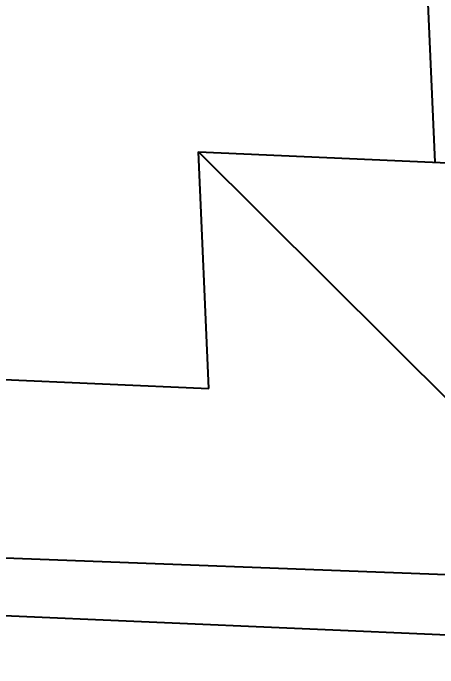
# Model space of a CAD drawing. Header units: inches. Extents: x -4597 to 93300, y -11124 to 5932.
# Drawn here: x 153.7 to 207.8, y -9500.3 to -9417 of the extents above; entities that cross this region are included whole.
import ezdxf

# ---------------------------------------------------------------- set-up
doc = ezdxf.new("R2010")
doc.units = ezdxf.units.IN
doc.header["$LTSCALE"] = 0.5
doc.header["$MEASUREMENT"] = 0
doc.header["$PDMODE"] = 66
doc.layers.add('hatch', color=9, linetype='Continuous', lineweight=0)
doc.layers.add('Toilet', color=7, linetype='Continuous', lineweight=25)
doc.styles.get("Standard").update_dxf_attribs({"font": 'arial.ttf'})
doc.dimstyles.new('S8', dxfattribs={"dimtxt": 5, "dimasz": 1, "dimexe": 6, "dimexo": 18, "dimgap": 1.9375, "dimtad": 1, "dimdec": 0, "dimzin": 3, "dimdsep": 46, "dimlunit": 4, "dimtxsty": 'Standard', "dimblk": 'dot 2', "dimcen": 12, "dimse1": 1, "dimse2": 1, "dimclrd": 1, "dimclre": 1, "dimclrt": 256, "dimadec": 0, "dimazin": 0, "dimtfac": 0.75, "dimtdec": 0, "dimtix": 1, "dimtmove": 1, "dimatfit": 3, "dimldrblk": 'DOT', "dimfxl": 1, "dimtolj": 1, "dimtzin": 0, "dimlwd": 9, "dimlwe": 9, "dimarcsym": 0})

# ---------------------------------------------------------------- blocks, each defined once
blk = doc.blocks.new('dot1')
at = {"layer": 'hatch'}
h = blk.add_hatch(color=256, dxfattribs=at)
edge = h.paths.add_edge_path()
edge.add_arc((0, 0), 1, 0, 360)
for p, q in [((0, 3), (0, -3)), ((3, 0), (-3, 0))]:
    blk.add_line(p, q, dxfattribs=at)
blk.add_circle((0, 0), 1, dxfattribs=at)
blk = doc.blocks.new('dot 2')
at = {"layer": 'hatch', "xscale": 0.5, "yscale": 0.5, "zscale": 0.5}
blk.add_blockref('dot1', (0, 0), dxfattribs=at)
blk = doc.blocks.new('*D484')
at = {"layer": 'Defpoints', "color": 0, "transparency": 16777216}
for p in [(121.862, -9492.272), (179.987, -9494.793), (179.987, -9515.396)]:
    blk.add_point(p, dxfattribs=at)
at = {"layer": 'Toilet', "color": 1, "lineweight": 9, "transparency": 16777216}
blk.add_line((122.862, -9515.396), (178.987, -9515.396), dxfattribs=at)
at = {"layer": 'Toilet', "color": 1, "lineweight": 9, "transparency": 16777216, "rotation": 180}
blk.add_blockref('dot 2', (121.862, -9515.396), dxfattribs=at)
at = {"layer": 'Toilet', "color": 1, "lineweight": 9, "transparency": 16777216}
blk.add_blockref('dot 2', (179.987, -9515.396), dxfattribs=at)
at = {"layer": 'Toilet', "transparency": 16777216, "insert": (150.924, -9510.905), "char_height": 5, "attachment_point": 5}
blk.add_mtext('\\A1;4\'-10"', dxfattribs=at)
blk = doc.blocks.new('_Dot')
at = {"color": 0, "linetype": 'ByBlock', "lineweight": -2}
blk.add_line((-0.5, 0), (-1, 0), dxfattribs=at)
at = {"color": 0, "linetype": 'ByBlock', "const_width": 0.5}
blk.add_lwpolyline([(-0.25, 0, 1), (0.25, 0, 1)], format="xyb", close=True, dxfattribs=at)
blk = doc.blocks.new('*D485')
at = {"layer": 'Defpoints', "color": 0, "transparency": 16777216}
for p in [(179.987, -9494.793), (240.162, -9497.404), (240.162, -9515.396)]:
    blk.add_point(p, dxfattribs=at)
at = {"layer": 'Toilet', "color": 1, "lineweight": 9, "transparency": 16777216}
blk.add_line((180.987, -9515.396), (239.162, -9515.396), dxfattribs=at)
at = {"layer": 'Toilet', "color": 1, "lineweight": 9, "transparency": 16777216, "rotation": 180}
blk.add_blockref('dot 2', (179.987, -9515.396), dxfattribs=at)
at = {"layer": 'Toilet', "color": 1, "lineweight": 9, "transparency": 16777216}
blk.add_blockref('dot 2', (240.162, -9515.396), dxfattribs=at)
at = {"layer": 'Toilet', "transparency": 16777216, "insert": (210.074, -9510.905), "char_height": 5, "attachment_point": 5}
blk.add_mtext('\\A1;5\'-0"', dxfattribs=at)

msp = doc.modelspace()

# ---------------------------------------------------------------- linework, layer by layer
at = {"layer": 'Toilet'}
for p, q in [((207.409, -9435.926), (206.292, -9410.709)), ((177.322, -9434.621), (237.496, -9437.232)), ((178.654, -9464.707), (177.322, -9434.621)), ((221.505, -9478.572), (177.322, -9434.621)), ((121.862, -9462.244), (178.654, -9464.707)), ((-126.873, -9475.582), (297.889, -9491.801)), ((61.862, -9489.669), (240.162, -9497.404))]:
    msp.add_line(p, q, dxfattribs=at)

# ---------------------------------------------------------------- dimensions: what is measured, and where the dimension line sits
for base, p1, p2, picture, middle in [((179.987, -9515.396), (121.862, -9492.272), (179.987, -9494.793), '*D484', (150.924, -9510.905)), ((240.162, -9515.396), (179.987, -9494.793), (240.162, -9497.404), '*D485', (210.074, -9510.905))]:
    dim = msp.add_linear_dim(base=base, p1=p1, p2=p2, dimstyle='S8', override={"dimfxl": 2, "dimfxlon": 1, "dimarcsym": 1}, dxfattribs=at)
    dim.commit()
    dim.dimension.update_dxf_attribs({"geometry": picture, "text_midpoint": middle})

doc.saveas('drawing.dxf')
